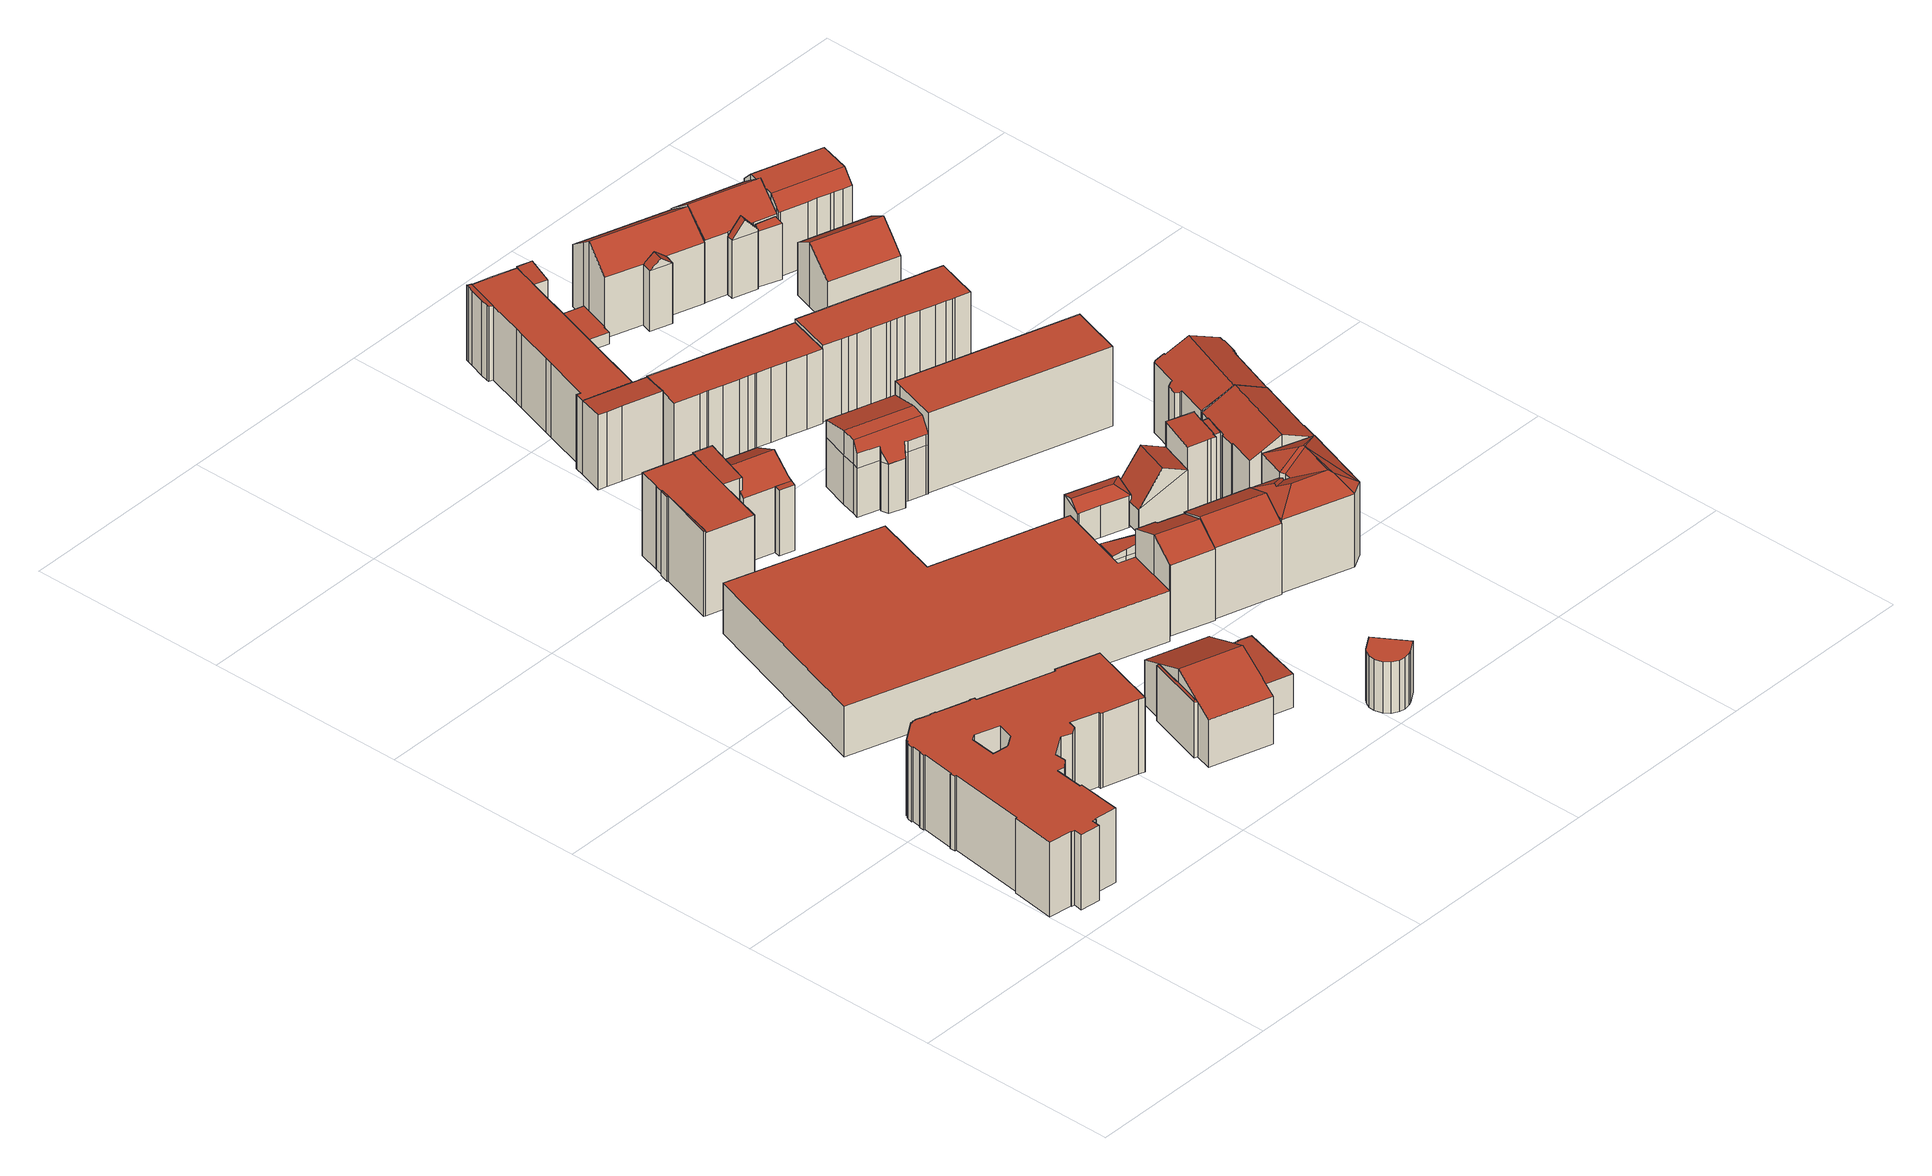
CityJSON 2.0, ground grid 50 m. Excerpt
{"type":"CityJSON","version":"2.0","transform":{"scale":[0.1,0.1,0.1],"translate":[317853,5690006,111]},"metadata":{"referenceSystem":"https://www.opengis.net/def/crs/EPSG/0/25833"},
"CityObjects":{
"building1":{"type":"Building","attributes":{"name":"Universität Leipzig","Dachtyp_tdc":"tdcPolyFlatRoof","Gemeindeschluessel":14713000,"Dachneigung":0,"QualitaetDacherkennung":25,"Geometrietyp2DReferenz":"3000","function":"31001_3023","roofType":"1000","measuredHeight":19.57},"geometry":[{"type":"MultiSurface","lod":"2","boundaries":[[[0,1,2,3]],[[1,4,5,2]],[[4,6,7,5]],[[6,8,9,7]],[[8,10,11,9]],[[10,12,13,11]],[[12,14,15,13]],[[16,17,18,19]],[[17,20,21,18]],[[20,22,23,21]],[[22,24,25,23]],[[24,26,27,25]],[[26,16,19,27]],[[14,28,29,15]],[[28,30,31,29]],[[30,32,33,31]],[[32,34,35,33]],[[34,36,37,35]],[[36,38,39,37]],[[38,40,41,39]],[[40,42,43,41]],[[42,44,45,43]],[[44,46,47,45]],[[46,48,49,47]],[[48,50,51,49]],[[50,52,53,51]],[[52,54,55,53]],[[54,56,57,55]],[[56,58,59,57]],[[58,60,61,59]],[[60,62,63,61]],[[62,64,65,63]],[[64,66,67,65]],[[66,68,69,67]],[[68,70,71,69]],[[70,72,73,71]],[[72,74,75,73]],[[74,76,77,75]],[[76,78,79,77]],[[78,80,81,79]],[[80,82,83,81]],[[82,84,85,83]],[[84,86,87,85]],[[86,88,89,87]],[[88,90,91,89]],[[90,92,93,91]],[[92,94,95,93]],[[94,96,97,95]],[[96,98,99,97]],[[98,100,101,99]],[[100,102,103,101]],[[102,104,105,103]],[[104,106,107,105]],[[106,108,109,107]],[[108,110,111,109]],[[110,112,113,111]],[[112,114,115,113]],[[114,116,117,115]],[[116,118,119,117]],[[118,120,121,119]],[[120,122,123,121]],[[122,124,125,123]],[[124,126,127,125]],[[126,128,129,127]],[[128,130,131,129]],[[130,0,3,131]],[[130,128,126,124,122,120,118,116,114,112,110,108,106,104,102,100,98,96,94,92,90,88,86,84,82,80,78,76,74,72,70,68,66,64,62,60,58,56,54,52,50,48,46,44,42,40,38,36,34,32,30,28,14,12,10,8,6,4,1,0],[16,26,24,22,20,17]],[[3,2,5,7,9,11,13,15,29,31,33,35,37,39,41,43,45,47,49,51,53,55,57,59,61,63,65,67,69,71,73,75,77,79,81,83,85,87,89,91,93,95,97,99,101,103,105,107,109,111,113,115,117,119,121,123,125,127,129,131],[19,18,21,23,25,27]]],"semantics":{"surfaces":[{"type":"WallSurface"},{"type":"RoofSurface"},{"type":"GroundSurface"}],"values":[0,0,0,0,0,0,0,0,0,0,0,0,0,0,0,0,0,0,0,0,0,0,0,0,0,0,0,0,0,0,0,0,0,0,0,0,0,0,0,0,0,0,0,0,0,0,0,0,0,0,0,0,0,0,0,0,0,0,0,0,0,0,0,0,0,0,1,2]}}]},
"building2":{"type":"Building","attributes":{"name":"Parkhaus am Universitätsklinikum","Dachtyp_tdc":"tdcPolyFlatRoof","Gemeindeschluessel":14713000,"Dachneigung":0,"QualitaetDacherkennung":0,"Geometrietyp2DReferenz":"3000","BezugspunktDach":"2000","function":"31001_2461","measuredHeight":13.24},"geometry":[{"type":"MultiSurface","lod":"2","boundaries":[[[132,133,134,135,136,137,138,139,140]],[[139,138,141,142]],[[138,137,143,141]],[[137,136,144,143]],[[136,135,145,144]],[[135,134,146,145]],[[134,133,147,146]],[[133,132,148,147]],[[132,140,149,148]],[[140,139,142,149]],[[149,142,141,143,144,145,146,147,148]]],"semantics":{"surfaces":[{"type":"RoofSurface"},{"type":"WallSurface"},{"type":"GroundSurface"}],"values":[0,1,1,1,1,1,1,1,1,1,2]}}]},
"building3":{"type":"Building","attributes":{"name":"Universität Leipzig","Gemeindeschluessel":14713000,"Geometrietyp2DReferenz":"3000","function":"31001_3023","roofType":"9999"},"children":["building3-1","building3-2","building3-3"]},
"building3-1":{"type":"BuildingPart","attributes":{"Dachtyp_tdc":"tdcGableRoof","Dachneigung":25.01,"QualitaetDacherkennung":36,"Geometrietyp2DReferenz":"3000","roofType":"3100","measuredHeight":18.15},"parents":["building3"],"geometry":[{"type":"MultiSurface","lod":"2","boundaries":[[[150,151,152]],[[150,153,154,151]],[[155,156,157,158,159,160,161]],[[161,162,163,153,150,155]],[[154,164,165,166,167,168,169,170,171,172,151]],[[153,163,164,154]],[[163,162,173,165,164]],[[160,159,168,167,174]],[[159,158,169,168]],[[158,157,170,169]],[[157,156,171,170]],[[175,176,171,156,155]],[[172,171,176,175]],[[150,152,175,155]],[[172,175,152,151]],[[177,173,162,161]],[[166,165,173,177]],[[160,174,177,161]],[[174,167,166,177]]],"semantics":{"surfaces":[{"type":"WallSurface"},{"type":"RoofSurface"},{"type":"GroundSurface"},{"type":"ClosureSurface"}],"values":[0,0,1,1,2,0,0,0,0,0,0,0,3,0,3,0,3,0,3]}}]},
"building3-2":{"type":"BuildingPart","attributes":{"Dachtyp_tdc":"tdcFreeFormRoof","Dachneigung":48.04,"QualitaetDacherkennung":36,"Geometrietyp2DReferenz":"3000","roofType":"5000","measuredHeight":15.02},"parents":["building3"],"geometry":[{"type":"MultiSurface","lod":"2","boundaries":[[[176,178,179,171]],[[178,180,181,179]],[[180,152,151,181]],[[152,180,182]],[[180,178,183,182]],[[178,176,183]],[[176,175,152,182,183]],[[179,181,151,172,171]],[[171,172,175,176]],[[172,151,152,175]]],"semantics":{"surfaces":[{"type":"WallSurface"},{"type":"RoofSurface"},{"type":"GroundSurface"},{"type":"ClosureSurface"}],"values":[0,0,0,1,1,1,1,2,3,3]}}]},
"building3-3":{"type":"BuildingPart","attributes":{"Dachtyp_tdc":"tdcPolyFlatRoof","Dachneigung":2.75,"QualitaetDacherkennung":54,"Geometrietyp2DReferenz":"3000","roofType":"2100","measuredHeight":9.17},"parents":["building3"],"geometry":[{"type":"MultiSurface","lod":"2","boundaries":[[[173,184,185,165]],[[184,186,187,185]],[[186,188,189,187]],[[188,190,191,189]],[[190,192,193,191]],[[192,194,195,193]],[[194,174,167,195]],[[174,194,192,190,188,186,184,173,177]],[[165,185,187,189,191,193,195,167,166]],[[173,165,166,177]],[[177,166,167,174]]],"semantics":{"surfaces":[{"type":"WallSurface"},{"type":"RoofSurface"},{"type":"GroundSurface"},{"type":"ClosureSurface"}],"values":[0,0,0,0,0,0,0,1,2,3,3]}}]},
"building4":{"type":"Building","attributes":{"Gemeindeschluessel":14713000,"Geometrietyp2DReferenz":"3000","function":"31001_9998","roofType":"9999"},"children":["building4-1","building4-2","building4-3"]},
"building4-1":{"type":"BuildingPart","attributes":{"Dachtyp_tdc":"tdcPolyFlatRoof","Dachneigung":0,"QualitaetDacherkennung":56,"Geometrietyp2DReferenz":"3000","roofType":"1000","measuredHeight":21.79},"parents":["building4"],"geometry":[{"type":"MultiSurface","lod":"2","boundaries":[[[196,197,198,199]],[[197,200,201,198]],[[200,202,203,201]],[[202,204,205,203]],[[206,207,208,209,210]],[[207,211,212,208]],[[211,207,206,213,204,202,200,197,196]],[[199,198,201,203,205,209,208,212]],[[210,213,206]],[[209,205,204,213,210]],[[199,212,211,196]]],"semantics":{"surfaces":[{"type":"WallSurface"},{"type":"RoofSurface"},{"type":"GroundSurface"},{"type":"ClosureSurface"}],"values":[0,0,0,0,0,0,1,2,0,3,3]}}]},
"building4-2":{"type":"BuildingPart","attributes":{"Dachtyp_tdc":"tdcFreeFormRoof","Dachneigung":59.77,"QualitaetDacherkennung":27,"Geometrietyp2DReferenz":"3000","roofType":"5000","measuredHeight":22.57},"parents":["building4"],"geometry":[{"type":"MultiSurface","lod":"2","boundaries":[[[214,215,216,217]],[[215,218,219,216]],[[218,220,196,199,219]],[[221,222,223,212,211]],[[222,214,217,223]],[[220,218,224]],[[218,215,214,222,225,224]],[[222,221,225]],[[221,220,224,225]],[[217,216,219,199,212,223]],[[211,196,220,221]],[[211,212,199,196]]],"semantics":{"surfaces":[{"type":"WallSurface"},{"type":"RoofSurface"},{"type":"GroundSurface"},{"type":"ClosureSurface"}],"values":[0,0,0,0,0,1,1,1,1,2,0,3]}}]},
"building4-3":{"type":"BuildingPart","attributes":{"Dachtyp_tdc":"tdcPolyFlatRoof","Dachneigung":2.71,"QualitaetDacherkennung":62,"Geometrietyp2DReferenz":"3000","roofType":"2100","measuredHeight":22.11},"parents":["building4"],"geometry":[{"type":"MultiSurface","lod":"2","boundaries":[[[226,227,228,205,204]],[[227,229,230,228]],[[229,231,232,230]],[[231,210,209,232]],[[231,229,227,226,213,210]],[[209,205,228,230,232]],[[204,213,226]],[[205,209,210,213,204]]],"semantics":{"surfaces":[{"type":"WallSurface"},{"type":"RoofSurface"},{"type":"GroundSurface"},{"type":"ClosureSurface"}],"values":[0,0,0,0,1,2,0,3]}}]},
"building5":{"type":"Building","attributes":{"Gemeindeschluessel":14713000,"Geometrietyp2DReferenz":"3000","function":"31001_9998","roofType":"9999"},"children":["building5-1","building5-2"]},
"building5-1":{"type":"BuildingPart","attributes":{"Dachtyp_tdc":"tdcPolyFlatRoof","Dachneigung":3.69,"QualitaetDacherkennung":39,"Geometrietyp2DReferenz":"3000","roofType":"2100","measuredHeight":17.28},"parents":["building5"],"geometry":[{"type":"MultiSurface","lod":"2","boundaries":[[[233,234,235,236,237]],[[238,239,240,241,242]],[[239,233,237,240]],[[239,238,234,233]],[[237,236,241,240]],[[242,235,234,238]],[[242,241,236,235]]],"semantics":{"surfaces":[{"type":"WallSurface"},{"type":"RoofSurface"},{"type":"GroundSurface"},{"type":"ClosureSurface"}],"values":[0,0,0,1,2,0,3]}}]},
"building5-2":{"type":"BuildingPart","attributes":{"Dachtyp_tdc":"tdcGableRoof","Dachneigung":29.31,"QualitaetDacherkennung":58,"Geometrietyp2DReferenz":"3000","roofType":"3100","measuredHeight":21.07},"parents":["building5"],"geometry":[{"type":"MultiSurface","lod":"2","boundaries":[[[235,243,244,236]],[[243,245,246,244]],[[245,247,248,246]],[[247,249,250,248]],[[249,251,252,250]],[[251,253,254,252]],[[253,255,256,254]],[[255,257,258,256]],[[257,242,241,258]],[[255,253,251,249]],[[249,247,245,243,235,242,257,255]],[[236,244,246,248,250,252,254,256,258,241]],[[236,241,242,235]]],"semantics":{"surfaces":[{"type":"WallSurface"},{"type":"RoofSurface"},{"type":"GroundSurface"},{"type":"ClosureSurface"}],"values":[0,0,0,0,0,0,0,0,0,1,1,2,3]}}]},
"building6":{"type":"Building","attributes":{"name":"Universität Leipzig","Dachtyp_tdc":"tdcPolyFlatRoof","Gemeindeschluessel":14713000,"Dachneigung":0,"QualitaetDacherkennung":60,"Geometrietyp2DReferenz":"3000","function":"31001_3023","roofType":"1000","measuredHeight":13.51},"geometry":[{"type":"MultiSurface","lod":"2","boundaries":[[[259,260,261,262]],[[260,263,264,261]],[[263,265,266,264]],[[265,267,268,266]],[[267,269,270,268]],[[269,271,272,270]],[[271,273,274,272]],[[273,275,276,274]],[[275,277,278,276]],[[277,279,280,278]],[[279,281,282,280]],[[281,259,262,282]],[[281,279,277,275,273,271,269,267,265,263,260,259]],[[262,261,264,266,268,270,272,274,276,278,280,282]]],"semantics":{"surfaces":[{"type":"WallSurface"},{"type":"RoofSurface"},{"type":"GroundSurface"}],"values":[0,0,0,0,0,0,0,0,0,0,0,0,1,2]}}]},
"building7":{"type":"Building","attributes":{"Dachtyp_tdc":"tdcGableRoof","Gemeindeschluessel":14713000,"Dachneigung":23.8,"QualitaetDacherkennung":75,"Geometrietyp2DReferenz":"3000","function":"31001_9998","roofType":"3100","measuredHeight":22.5},"geometry":[{"type":"MultiSurface","lod":"2","boundaries":[[[283,284,285,286]],[[284,287,288,285]],[[287,289,290,288]],[[289,291,292,290]],[[291,293,294,292]],[[293,295,296,294]],[[295,297,298,296]],[[297,299,300,298]],[[299,301,302,300]],[[301,303,304,302]],[[303,305,306,304]],[[305,283,286,306]],[[301,299,297,295,293]],[[293,291,289,287,284,283,305,303,301]],[[286,285,288,290,292,294,296,298,300,302,304,306]]],"semantics":{"surfaces":[{"type":"WallSurface"},{"type":"RoofSurface"},{"type":"GroundSurface"}],"values":[0,0,0,0,0,0,0,0,0,0,0,0,1,1,2]}}]},
"building8":{"type":"Building","attributes":{"Dachtyp_tdc":"tdcFreeFormRoof","Gemeindeschluessel":14713000,"Dachneigung":10.66,"QualitaetDacherkennung":25,"Geometrietyp2DReferenz":"3000","function":"31001_9998","roofType":"5000","measuredHeight":7.64},"geometry":[{"type":"MultiSurface","lod":"2","boundaries":[[[307,308,309,310]],[[308,311,312,309]],[[311,313,314,312]],[[313,315,316,314]],[[315,317,318,316]],[[317,319,320,318]],[[319,321,322,320]],[[321,323,324,322]],[[323,325,326,324]],[[325,327,328,326]],[[327,307,310,328]],[[329,330,331,332,333,334]],[[335,336,337,338,329,334,339]],[[323,330,329,338,340,325]],[[325,340,327]],[[327,340,338,337,307]],[[311,335,339,313]],[[313,339,334,315]],[[315,334,333,317]],[[307,337,336,308]],[[308,336,335,311]],[[317,333,332,319]],[[319,332,331,321]],[[321,331,330,323]],[[310,309,312,314,316,318,320,322,324,326,328]]],"semantics":{"surfaces":[{"type":"WallSurface"},{"type":"RoofSurface"},{"type":"GroundSurface"}],"values":[0,0,0,0,0,0,0,0,0,0,0,1,1,1,0,0,0,0,0,0,0,0,0,0,2]}}]},
"building9":{"type":"Building","attributes":{"Gemeindeschluessel":14713000,"Geometrietyp2DReferenz":"3000","function":"31001_9998","roofType":"9999"},"children":["building9-1","building9-2","building9-3","building9-4"]},
"building9-1":{"type":"BuildingPart","attributes":{"Dachtyp_tdc":"tdcPolyFlatRoof","Dachneigung":7.4,"QualitaetDacherkennung":44,"Geometrietyp2DReferenz":"3000","roofType":"2100","measuredHeight":19.83},"parents":["building9"],"geometry":[{"type":"MultiSurface","lod":"2","boundaries":[[[341,342,343,344]],[[345,346,347,348,349]],[[346,350,351,347]],[[350,352,353,351]],[[352,341,344,353]],[[352,350,346,345,354,342,341]],[[344,343,348,347,351,353]],[[349,354,345]],[[348,343,342,354,349]]],"semantics":{"surfaces":[{"type":"WallSurface"},{"type":"RoofSurface"},{"type":"GroundSurface"},{"type":"ClosureSurface"}],"values":[0,0,0,0,0,1,2,0,3]}}]},
"building9-2":{"type":"BuildingPart","attributes":{"Dachtyp_tdc":"tdcPolyFlatRoof","Dachneigung":11.24,"QualitaetDacherkennung":38,"Geometrietyp2DReferenz":"3000","roofType":"2100","measuredHeight":19.71},"parents":["building9"],"geometry":[{"type":"MultiSurface","lod":"2","boundaries":[[[355,356,357,358]],[[356,359,360,357]],[[359,361,362,360]],[[361,363,364,362]],[[363,365,366,364]],[[365,367,368,369,366]],[[370,355,358,371,372]],[[370,367,365,363,361,359,356,355]],[[358,357,360,362,364,366,369,371]],[[372,368,367,370]],[[372,371,369,368]]],"semantics":{"surfaces":[{"type":"WallSurface"},{"type":"RoofSurface"},{"type":"GroundSurface"},{"type":"ClosureSurface"}],"values":[0,0,0,0,0,0,0,1,2,0,3]}}]},
"building9-3":{"type":"BuildingPart","attributes":{"Dachtyp_tdc":"tdcPolyFlatRoof","Dachneigung":0,"QualitaetDacherkennung":75,"Geometrietyp2DReferenz":"3000","roofType":"1000","measuredHeight":19.45},"parents":["building9"],"geometry":[{"type":"MultiSurface","lod":"2","boundaries":[[[373,374,375,376,377]],[[374,378,379,375]],[[378,380,381,379]],[[380,382,383,381]],[[382,384,385,383]],[[384,386,387,385]],[[386,388,389,387]],[[388,372,371,389]],[[368,390,391,369]],[[390,392,393,391]],[[392,349,348,393]],[[394,395,396,343,342]],[[395,397,398,396]],[[397,399,400,398]],[[399,401,402,403,400]],[[401,399,397,395,394,354,349,392,390,368,372,388,386,384,382,380,378,374,373]],[[376,375,379,381,383,385,387,389,371,369,391,393,348,343,396,398,400,403]],[[369,371,372,368]],[[342,354,394]],[[343,348,349,354,342]],[[377,402,401,373]],[[377,376,403,402]]],"semantics":{"surfaces":[{"type":"WallSurface"},{"type":"RoofSurface"},{"type":"GroundSurface"},{"type":"ClosureSurface"}],"values":[0,0,0,0,0,0,0,0,0,0,0,0,0,0,0,1,2,3,0,3,0,3]}}]},
"building9-4":{"type":"BuildingPart","attributes":{"Dachtyp_tdc":"tdcPolyFlatRoof","Dachneigung":3.4,"QualitaetDacherkennung":56,"Geometrietyp2DReferenz":"3000","roofType":"2100","measuredHeight":19.69},"parents":["building9"],"geometry":[{"type":"MultiSurface","lod":"2","boundaries":[[[402,404,405,403]],[[404,406,407,405]],[[406,408,409,407]],[[408,410,411,409]],[[410,412,413,411]],[[412,377,376,413]],[[412,410,408,406,404,402,377]],[[376,403,405,407,409,411,413]],[[403,376,377,402]]],"semantics":{"surfaces":[{"type":"WallSurface"},{"type":"RoofSurface"},{"type":"GroundSurface"},{"type":"ClosureSurface"}],"values":[0,0,0,0,0,0,1,2,3]}}]},
"building10":{"type":"Building","attributes":{"Dachtyp_tdc":"tdcGableRoof","Gemeindeschluessel":14713000,"Dachneigung":30.97,"QualitaetDacherkennung":76,"Geometrietyp2DReferenz":"3000","function":"31001_9998","roofType":"3100","measuredHeight":22.55},"geometry":[{"type":"MultiSurface","lod":"2","boundaries":[[[414,415,416,417]],[[415,418,419,416]],[[418,420,421,419]],[[420,414,417,421]],[[418,415,422]],[[414,420,423]],[[415,414,423,422]],[[420,418,422,423]],[[417,416,419,421]]],"semantics":{"surfaces":[{"type":"WallSurface"},{"type":"RoofSurface"},{"type":"GroundSurface"}],"values":[0,0,0,0,0,0,1,1,2]}}]},
"building11":{"type":"Building","attributes":{"Dachtyp_tdc":"tdcFreeFormRoof","Gemeindeschluessel":14713000,"Dachneigung":14.95,"QualitaetDacherkennung":33,"Geometrietyp2DReferenz":"3000","function":"31001_9998","roofType":"5000","measuredHeight":19.43},"geometry":[{"type":"MultiSurface","lod":"2","boundaries":[[[424,425,426,427]],[[425,428,429,426]],[[428,430,431,429]],[[430,432,433,431]],[[432,434,435,433]],[[434,436,437,435]],[[436,438,439,437]],[[438,440,441,439]],[[440,442,443,441]],[[442,444,445,443]],[[444,446,447,445]],[[446,448,449,447]],[[448,450,451,449]],[[450,452,453,451]],[[452,454,455,453]],[[454,456,457,455]],[[456,458,459,457]],[[458,424,427,459]],[[460,452,461,462,463,464,465,466,467,468,469,470]],[[471,472,473,474,475,476]],[[466,476,475,467]],[[450,461,452]],[[454,452,460]],[[425,424,468,467]],[[430,428,475,474]],[[428,425,467,475]],[[432,430,474,473]],[[434,432,473,472]],[[436,434,472,471]],[[442,440,466,465]],[[438,436,471,476]],[[440,438,476,466]],[[444,442,465,464]],[[446,444,464,463]],[[448,446,463,462]],[[450,448,462,461]],[[456,454,460,470]],[[458,456,470,469]],[[424,458,469,468]],[[427,426,429,431,433,435,437,439,441,443,445,447,449,451,453,455,457,459]]],"semantics":{"surfaces":[{"type":"WallSurface"},{"type":"RoofSurface"},{"type":"GroundSurface"}],"values":[0,0,0,0,0,0,0,0,0,0,0,0,0,0,0,0,0,0,1,1,1,0,0,0,0,0,0,0,0,0,0,0,0,0,0,0,0,0,0,2]}}]},
"building12":{"type":"Building","attributes":{"Dachtyp_tdc":"tdcPolyFlatRoof","Gemeindeschluessel":14713000,"Dachneigung":0,"QualitaetDacherkennung":39,"Geometrietyp2DReferenz":"3000","function":"31001_9998","roofType":"1000","measuredHeight":19.62},"geometry":[{"type":"MultiSurface","lod":"2","boundaries":[[[477,478,479,480]],[[478,481,482,479]],[[481,483,484,482]],[[483,485,486,484]],[[485,487,488,486]],[[487,489,490,488]],[[489,491,492,490]],[[491,493,494,492]],[[493,495,496,494]],[[495,497,498,496]],[[497,499,500,498]],[[499,501,502,500]],[[501,503,504,502]],[[503,505,506,504]],[[505,507,508,506]],[[507,509,510,508]],[[509,511,512,510]],[[511,513,514,512]],[[513,515,516,514]],[[515,517,518,516]],[[517,519,520,518]],[[519,477,480,520]],[[519,517,515,513,511,509,507,505,503,501,499,497,495,493,491,489,487,485,483,481,478,477]],[[480,479,482,484,486,488,490,492,494,496,498,500,502,504,506,508,510,512,514,516,518,520]]],"semantics":{"surfaces":[{"type":"WallSurface"},{"type":"RoofSurface"},{"type":"GroundSurface"}],"values":[0,0,0,0,0,0,0,0,0,0,0,0,0,0,0,0,0,0,0,0,0,0,1,2]}}]},
"building13":{"type":"Building","attributes":{"Dachtyp_tdc":"tdcFreeFormRoof","Gemeindeschluessel":14713000,"Dachneigung":41.41,"QualitaetDacherkennung":40,"Geometrietyp2DReferenz":"3000","function":"31001_9998","roofType":"5000","measuredHeight":10.6},"geometry":[{"type":"MultiSurface","lod":"2","boundaries":[[[521,522,523,524]],[[522,525,526,523]],[[525,527,528,526]],[[527,529,530,528]],[[529,531,532,530]],[[531,533,534,532]],[[533,521,524,534]],[[535,527,525,536]],[[536,525,522,537]],[[529,535,536,537,521,533,531]],[[522,521,537]],[[529,527,535]],[[524,523,526,528,530,532,534]]],"semantics":{"surfaces":[{"type":"WallSurface"},{"type":"RoofSurface"},{"type":"GroundSurface"}],"values":[0,0,0,0,0,0,0,1,1,1,0,0,2]}}]},
"building14":{"type":"Building","attributes":{"Dachtyp_tdc":"tdcFreeFormRoof","Gemeindeschluessel":14713000,"Dachneigung":56.29,"QualitaetDacherkennung":2,"Geometrietyp2DReferenz":"3000","function":"31001_9998","roofType":"5000","measuredHeight":15.08},"geometry":[{"type":"MultiSurface","lod":"2","boundaries":[[[538,539,540,541]],[[539,542,543,540]],[[542,544,545,543]],[[544,546,547,545]],[[546,548,549,547]],[[548,550,551,549]],[[550,552,553,551]],[[552,538,541,553]],[[548,546,544,554,555]],[[555,554,542,539,538,552,550]],[[550,548,555]],[[544,542,554]],[[541,540,543,545,547,549,551,553]]],"semantics":{"surfaces":[{"type":"WallSurface"},{"type":"RoofSurface"},{"type":"GroundSurface"}],"values":[0,0,0,0,0,0,0,0,1,1,0,0,2]}}]},
"building15":{"type":"Building","attributes":{"Dachtyp_tdc":"tdcFreeFormRoof","Gemeindeschluessel":14713000,"Dachneigung":30.41,"QualitaetDacherkennung":49,"Geometrietyp2DReferenz":"3000","function":"31001_9998","roofType":"5000","measuredHeight":22.76},"geometry":[{"type":"MultiSurface","lod":"2","boundaries":[[[556,557,558,559]],[[557,560,561,558]],[[560,562,563,561]],[[562,564,565,563]],[[564,566,567,565]],[[566,568,569,567]],[[568,570,571,569]],[[570,572,573,571]],[[572,574,575,573]],[[574,576,577,575]],[[576,578,579,577]],[[578,556,559,579]],[[580,581,582,578,576]],[[580,576,574]],[[572,583,574]],[[583,572,584]],[[583,580,574]],[[580,583,581]],[[585,584,572,570]],[[585,570,568]],[[583,584,585,568,566]],[[581,583,566,564]],[[586,582,581,564,562]],[[587,588,586,562,560]],[[587,560,557]],[[588,587,557,556]],[[582,586,588,556,578]],[[559,558,561,563,565,567,569,571,573,575,577,579]]],"semantics":{"surfaces":[{"type":"WallSurface"},{"type":"RoofSurface"},{"type":"GroundSurface"}],"values":[0,0,0,0,0,0,0,0,0,0,0,0,1,1,1,1,1,1,1,1,1,1,1,1,1,1,1,2]}}]},
"building16":{"type":"Building","attributes":{"Dachtyp_tdc":"tdcPolyFlatRoof","Gemeindeschluessel":14713000,"Dachneigung":0,"QualitaetDacherkennung":0,"Geometrietyp2DReferenz":"3000","BezugspunktDach":"2000","function":"31001_9998","measuredHeight":3},"geometry":[{"type":"MultiSurface","lod":"2","boundaries":[[[589,590,591,592,593,594]],[[594,593,595,596]],[[593,592,597,595]],[[592,591,598,597]],[[591,590,599,598]],[[590,589,600,599]],[[589,594,596,600]],[[596,595,597,598,599,600]]],"semantics":{"surfaces":[{"type":"RoofSurface"},{"type":"WallSurface"},{"type":"GroundSurface"}],"values":[0,1,1,1,1,1,1,2]}}]},
"building17":{"type":"Building","attributes":{"Dachtyp_tdc":"tdcPolyFlatRoof","Gemeindeschluessel":14713000,"Dachneigung":0,"QualitaetDacherkennung":39,"Geometrietyp2DReferenz":"3000","function":"31001_9998","roofType":"1000","measuredHeight":20.96},"geometry":[{"type":"MultiSurface","lod":"2","boundaries":[[[601,602,603,604]],[[602,605,606,603]],[[605,607,608,606]],[[607,609,610,608]],[[609,611,612,610]],[[611,601,604,612]],[[611,609,607,605,602,601]],[[604,603,606,608,610,612]]],"semantics":{"surfaces":[{"type":"WallSurface"},{"type":"RoofSurface"},{"type":"GroundSurface"}],"values":[0,0,0,0,0,0,1,2]}}]},
"building18":{"type":"Building","attributes":{"Gemeindeschluessel":14713000,"Geometrietyp2DReferenz":"3000","function":"31001_9998","roofType":"9999"},"children":["building18-1","building18-2","building18-3"]},
"building18-1":{"type":"BuildingPart","attributes":{"Dachtyp_tdc":"tdcPolyFlatRoof","Dachneigung":4.62,"QualitaetDacherkennung":57,"Geometrietyp2DReferenz":"3000","roofType":"2100","measuredHeight":19.01},"parents":["building18"],"geometry":[{"type":"MultiSurface","lod":"2","boundaries":[[[613,614,615,547]],[[614,616,617,615]],[[616,618,619,617]],[[618,620,621,619]],[[620,622,623,624,621]],[[625,626,627,628,629]],[[626,630,631,627]],[[630,632,633,631]],[[632,634,635,633]],[[634,636,549,635]],[[636,613,547,549]],[[636,634,632,630,626,625,622,620,618,616,614,613]],[[547,615,617,619,621,624,628,627,631,633,635,549]],[[625,629,623,622]],[[629,628,624,623]]],"semantics":{"surfaces":[{"type":"WallSurface"},{"type":"RoofSurface"},{"type":"GroundSurface"},{"type":"ClosureSurface"}],"values":[0,0,0,0,0,0,0,0,0,0,0,1,2,0,3]}}]},
"building18-2":{"type":"BuildingPart","attributes":{"Dachtyp_tdc":"tdcGableRoof","Dachneigung":28.28,"QualitaetDacherkennung":71,"Geometrietyp2DReferenz":"3000","roofType":"3100","measuredHeight":22.47},"parents":["building18"],"geometry":[{"type":"MultiSurface","lod":"2","boundaries":[[[637,638,639,640]],[[638,641,642,639]],[[641,643,644,642]],[[643,645,646,644]],[[645,647,648,646]],[[647,649,648]],[[650,651,652,653]],[[651,654,655,652]],[[654,656,657,655]],[[656,658,659,657]],[[658,660,661,659]],[[660,662,663,661]],[[662,664,665,663]],[[664,666,573,665]],[[666,667,668,573]],[[667,669,571,668]],[[669,670,671,571]],[[670,637,640,671]],[[667,666,664,662,660,658,656]],[[656,654,651,650,672,647,645,643,641,638,637,670,669,667]],[[640,639,642,644,646,648,653,652,655,657,659,661,663,665,573,668,571,671]],[[672,649,647]],[[650,653,648,649,672]]],"semantics":{"surfaces":[{"type":"WallSurface"},{"type":"RoofSurface"},{"type":"GroundSurface"},{"type":"ClosureSurface"}],"values":[0,0,0,0,0,0,0,0,0,0,0,0,0,0,0,0,0,0,1,1,2,0,3]}}]},
"building18-3":{"type":"BuildingPart","attributes":{"Dachtyp_tdc":"tdcPolyFlatRoof","Dachneigung":5.15,"QualitaetDacherkennung":48,"Geometrietyp2DReferenz":"3000","roofType":"2100","measuredHeight":18.48},"parents":["building18"],"geometry":[{"type":"MultiSurface","lod":"2","boundaries":[[[649,629,628,648]],[[623,673,653,624]],[[673,650,653]],[[623,629,649,672,673]],[[648,628,624,653]],[[624,628,629,623]],[[672,650,673]],[[649,648,653,650,672]]],"semantics":{"surfaces":[{"type":"WallSurface"},{"type":"RoofSurface"},{"type":"GroundSurface"},{"type":"ClosureSurface"}],"values":[0,0,0,1,2,3,0,3]}}]},
"building19":{"type":"Building","attributes":{"Dachtyp_tdc":"tdcPolyFlatRoof","Gemeindeschluessel":14713000,"Dachneigung":0,"QualitaetDacherkennung":41,"Geometrietyp2DReferenz":"3000","function":"31001_9998","roofType":"1000","measuredHeight":19.96},"geometry":[{"type":"MultiSurface","lod":"2","boundaries":[[[674,675,676,677]],[[675,678,679,676]],[[678,680,681,679]],[[680,682,683,681]],[[682,684,685,683]],[[684,686,687,685]],[[686,688,689,687]],[[688,690,691,689]],[[690,692,693,691]],[[692,694,695,693]],[[694,696,697,695]],[[696,698,699,697]],[[698,700,701,699]],[[700,702,703,701]],[[702,704,705,703]],[[704,706,707,705]],[[706,708,709,707]],[[708,710,711,709]],[[710,712,713,711]],[[712,714,715,713]],[[714,716,717,715]],[[716,718,719,717]],[[718,674,677,719]],[[718,716,714,712,710,708,706,704,702,700,698,696,694,692,690,688,686,684,682,680,678,675,674]],[[677,676,679,681,683,685,687,689,691,693,695,697,699,701,703,705,707,709,711,713,715,717,719]]],"semantics":{"surfaces":[{"type":"WallSurface"},{"type":"RoofSurface"},{"type":"GroundSurface"}],"values":[0,0,0,0,0,0,0,0,0,0,0,0,0,0,0,0,0,0,0,0,0,0,0,1,2]}}]},
"building20":{"type":"Building","attributes":{"Gemeindeschluessel":14713000,"Geometrietyp2DReferenz":"3000","function":"31001_9998","roofType":"9999"},"children":["building20-1","building20-2"]},
"building20-1":{"type":"BuildingPart","attributes":{"Dachtyp_tdc":"tdcGableRoof","Dachneigung":38.46,"QualitaetDacherkennung":56,"Geometrietyp2DReferenz":"3000","roofType":"3100","measuredHeight":21.28},"parents":["building20"],"geometry":[{"type":"MultiSurface","lod":"2","boundaries":[[[720,721,722]],[[720,723,598,721]],[[723,724,725,598]],[[724,726,597,725]],[[726,727,728,597]],[[727,729,730,728]],[[729,731,732,730]],[[731,733,734,732]],[[733,735,736,734]],[[735,737,738,739,736]],[[731,729,727,726,724]],[[724,723,720,740,741,737,735,733,731]],[[739,721,598,725,597,728,730,732,734,736]],[[722,740,720]],[[741,738,737]],[[722,721,739,738]],[[722,738,741,740]]],"semantics":{"surfaces":[{"type":"WallSurface"},{"type":"RoofSurface"},{"type":"GroundSurface"},{"type":"ClosureSurface"}],"values":[0,0,0,0,0,0,0,0,0,0,1,1,2,0,0,3,3]}}]},
"building20-2":{"type":"BuildingPart","attributes":{"Dachtyp_tdc":"tdcGableRoof","Dachneigung":38.99,"QualitaetDacherkennung":42,"Geometrietyp2DReferenz":"3000","roofType":"3100","measuredHeight":18.27},"parents":["building20"],"geometry":[{"type":"MultiSurface","lod":"2","boundaries":[[[738,742,736,739]],[[742,743,744,736]],[[743,745,746,744]],[[745,722,721,746]],[[722,745,747,748,740]],[[743,742,738,741,748,747]],[[743,747,745]],[[721,739,736,744,746]],[[739,721,722,738]],[[740,748,741]],[[722,740,741,738]]],"semantics":{"surfaces":[{"type":"WallSurface"},{"type":"RoofSurface"},{"type":"GroundSurface"},{"type":"ClosureSurface"}],"values":[0,0,0,0,1,1,0,2,3,0,3]}}]},
"building21":{"type":"Building","attributes":{"Dachtyp_tdc":"tdcFreeFormRoof","Gemeindeschluessel":14713000,"Dachneigung":24.87,"QualitaetDacherkennung":71,"Geometrietyp2DReferenz":"3000","function":"31001_9998","roofType":"5000","measuredHeight":22.26},"geometry":[{"type":"MultiSurface","lod":"2","boundaries":[[[749,750,655,659]],[[750,751,752,655]],[[751,753,754,752]],[[753,755,756,754]],[[755,757,758,756]],[[757,759,760,758]],[[759,761,762,760]],[[761,763,764,762]],[[763,765,766,764]],[[765,767,768,766]],[[767,769,770,768]],[[769,771,772,770]],[[771,773,774,772]],[[773,775,776,774]],[[775,777,778,776]],[[777,779,780,778]],[[779,781,782,780]],[[781,783,784,782]],[[783,785,786,784]],[[785,749,659,786]],[[775,773,787,788,749,785,783,781,779,777]],[[788,787,771,769,767,765,763,761,759,757,755,753,751,750]],[[750,749,788]],[[773,771,787]],[[659,655,752,754,756,758,760,762,764,766,768,770,772,774,776,778,780,782,784,786]]],"semantics":{"surfaces":[{"type":"WallSurface"},{"type":"RoofSurface"},{"type":"GroundSurface"}],"values":[0,0,0,0,0,0,0,0,0,0,0,0,0,0,0,0,0,0,0,0,1,1,0,0,2]}}]},
"building22":{"type":"Building","attributes":{"name":"Hotel Adagio","Gemeindeschluessel":14713000,"Geometrietyp2DReferenz":"3000","function":"31001_2071","roofType":"9999"},"children":["building22-1","building22-2"]},
"building22-1":{"type":"BuildingPart","attributes":{"Dachtyp_tdc":"tdcGableRoof","Dachneigung":52.35,"QualitaetDacherkennung":27,"Geometrietyp2DReferenz":"3000","roofType":"3100","measuredHeight":19.36},"parents":["building22"],"geometry":[{"type":"MultiSurface","lod":"2","boundaries":[[[789,790,791,792]],[[790,793,794,791]],[[793,795,796,794]],[[795,797,798,796]],[[797,795,799,800,801]],[[802,803,804,805,800,799]],[[789,804,803,790]],[[790,803,802,793]],[[793,802,799,795]],[[798,792,791,794,796]],[[800,805,801]],[[801,805,804,789,797]],[[797,789,792,798]]],"semantics":{"surfaces":[{"type":"WallSurface"},{"type":"RoofSurface"},{"type":"GroundSurface"},{"type":"ClosureSurface"}],"values":[0,0,0,0,1,1,0,0,0,2,0,3,3]}}]},
"building22-2":{"type":"BuildingPart","attributes":{"Dachtyp_tdc":"tdcGableRoof","Dachneigung":38.5,"QualitaetDacherkennung":67,"Geometrietyp2DReferenz":"3000","roofType":"3100","measuredHeight":21.64},"parents":["building22"],"geometry":[{"type":"MultiSurface","lod":"2","boundaries":[[[806,807,808,798,797]],[[807,809,810,808]],[[809,811,812,810]],[[811,813,814,812]],[[813,815,816,814]],[[815,817,818,816]],[[817,819,791,818]],[[819,820,804,789,792,791]],[[815,813,811,809]],[[809,807,806,821,801,805,820,819,817,815]],[[792,798,808,810,812,814,816,818,791]],[[821,797,801]],[[805,804,820]],[[797,789,804,805,801]],[[797,798,792,789]],[[806,797,821]]],"semantics":{"surfaces":[{"type":"WallSurface"},{"type":"RoofSurface"},{"type":"GroundSurface"},{"type":"ClosureSurface"}],"values":[0,0,0,0,0,0,0,0,1,1,2,0,0,3,3,0]}}]},
"building23":{"type":"Building","attributes":{"name":"Hotel Adagio","Dachtyp_tdc":"tdcFreeFormRoof","Gemeindeschluessel":14713000,"Dachneigung":58.19,"QualitaetDacherkennung":16,"Geometrietyp2DReferenz":"3000","function":"31001_2071","roofType":"5000","measuredHeight":16.32},"geometry":[{"type":"MultiSurface","lod":"2","boundaries":[[[822,823,824,825]],[[823,793,826,824]],[[793,790,827,826]],[[790,828,829,827]],[[828,822,825,829]],[[830,831,832,828,790]],[[830,790,793]],[[831,830,793,823]],[[832,831,823,822]],[[832,822,828]],[[825,824,826,827,829]]],"semantics":{"surfaces":[{"type":"WallSurface"},{"type":"RoofSurface"},{"type":"GroundSurface"}],"values":[0,0,0,0,0,1,0,1,1,1,2]}}]},
"building24":{"type":"Building","attributes":{"Dachtyp_tdc":"tdcGableRoof","Gemeindeschluessel":14713000,"Dachneigung":39.86,"QualitaetDacherkennung":39,"Geometrietyp2DReferenz":"3000","function":"31001_9998","roofType":"3100","measuredHeight":16.98},"geometry":[{"type":"MultiSurface","lod":"2","boundaries":[[[833,834,835,836]],[[834,837,838,835]],[[837,839,840,838]],[[839,841,842,840]],[[841,843,844,842]],[[843,845,846,844]],[[845,847,848,846]],[[847,849,850,848]],[[849,833,836,850]],[[845,843,841,839,837]],[[837,834,833,849,847,845]],[[836,835,838,840,842,844,846,848,850]]],"semantics":{"surfaces":[{"type":"WallSurface"},{"type":"RoofSurface"},{"type":"GroundSurface"}],"values":[0,0,0,0,0,0,0,0,0,1,1,2]}}]},
"building25":{"type":"Building","attributes":{"Dachtyp_tdc":"tdcCutGableRoof","Gemeindeschluessel":14713000,"Dachneigung":1.97,"QualitaetDacherkennung":58,"Geometrietyp2DReferenz":"3000","function":"31001_9998","roofType":"9999","measuredHeight":19.93},"geometry":[{"type":"MultiSurface","lod":"2","boundaries":[[[851,852,853,854]],[[852,855,856,853]],[[855,857,858,856]],[[857,859,860,858]],[[859,861,862,860]],[[861,863,864,862]],[[863,865,866,864]],[[865,867,868,866]],[[867,869,870,868]],[[869,871,872,870]],[[871,873,874,872]],[[873,875,876,874]],[[875,877,825,876]],[[877,878,829,825]],[[878,879,880,829]],[[879,881,882,880]],[[881,851,854,882]],[[857,855,852,851,881]],[[879,878,877,875,873,871,869,867,865,863,861,859]],[[881,879,859,857]],[[854,853,856,858,860,862,864,866,868,870,872,874,876,825,829,880,882]]],"semantics":{"surfaces":[{"type":"WallSurface"},{"type":"RoofSurface"},{"type":"GroundSurface"}],"values":[0,0,0,0,0,0,0,0,0,0,0,0,0,0,0,0,0,1,1,1,2]}}]},
"building26":{"type":"Building","attributes":{"Dachtyp_tdc":"tdcPolyFlatRoof","Gemeindeschluessel":14713000,"Dachneigung":8.71,"QualitaetDacherkennung":52,"Geometrietyp2DReferenz":"3000","function":"31001_9998","roofType":"2100","measuredHeight":6.18},"geometry":[{"type":"MultiSurface","lod":"2","boundaries":[[[883,884,836,835]],[[884,885,866,836]],[[885,886,864,866]],[[886,883,835,864]],[[886,885,884,883]],[[835,836,866,864]]],"semantics":{"surfaces":[{"type":"WallSurface"},{"type":"RoofSurface"},{"type":"GroundSurface"}],"values":[0,0,0,0,1,2]}}]}
},
"vertices":[
[417,321,203],[412,322,203],[412,322,7],[417,321,7],[413,328,203],[413,328,7],[345,350,203],[345,350,7],[340,331,203],[340,331,7],[321,319,203],[321,319,7],[295,330,203],[295,330,7],[242,297,203],[242,297,7],[198,393,203],[227,411,203],[227,411,7],[198,393,7],[240,452,203],[240,452,7],[179,471,203],[179,471,7],[165,463,203],[165,463,7],[157,398,203],[157,398,7],[241,270,203],[241,270,7],[221,254,203],[221,254,7],[202,257,203],[202,257,7],[194,187,203],[194,187,7],[199,186,203],[199,186,7],[185,78,203],[185,78,7],[128,85,203],[128,85,7],[128,83,203],[128,83,7],[119,84,203],[119,84,7],[116,63,203],[116,63,7],[66,69,203],[66,69,7],[69,91,203],[69,91,7],[61,92,203],[61,92,7],[61,94,203],[61,94,7],[3,102,203],[3,102,7],[18,212,203],[18,212,7],[22,212,203],[22,212,7],[48,405,203],[48,405,7],[44,405,203],[44,405,7],[44,418,203],[44,418,7],[46,418,203],[46,418,7],[58,502,203],[58,502,7],[55,503,203],[55,503,7],[57,516,203],[57,516,7],[59,515,203],[59,515,7],[63,540,203],[63,540,7],[60,541,203],[60,541,7],[62,553,203],[62,553,7],[64,553,203],[64,553,7],[65,558,203],[65,558,7],[71,562,203],[71,562,7],[70,565,203],[70,565,7],[124,600,203],[124,600,7],[125,598,203],[125,598,7],[131,601,203],[131,601,7],[138,599,203],[138,599,7],[138,600,203],[138,600,7],[149,597,203],[149,597,7],[149,596,203],[149,596,7],[172,588,203],[172,588,7],[173,589,203],[173,589,7],[185,586,203],[185,586,7],[185,585,203],[185,585,7],[266,559,203],[266,559,7],[267,561,203],[267,561,7],[278,557,203],[278,557,7],[276,551,203],[276,551,7],[462,493,203],[462,493,7],[465,498,203],[465,498,7],[571,465,203],[571,465,7],[517,290,203],[517,290,7],[502,295,203],[502,295,7],
[285,1270,147],[129,792,147],[888,549,147],[928,681,147],[933,680,147],[887,695,147],[946,881,147],[611,986,147],[660,1148,147],[946,881,14],[611,986,14],[887,695,14],[933,680,14],[928,681,14],[888,549,14],[129,792,14],[285,1270,14],[660,1148,14],
[658,373,171],[658,373,25],[658,373,170],[676,432,142],[676,432,25],[635,300,206],[612,226,171],[599,184,150],[751,137,150],[763,178,170],[764,178,170],[787,254,206],[826,380,144],[828,385,142],[828,385,25],[826,380,25],[787,254,25],[764,178,25],[763,178,25],[751,137,25],[599,184,25],[612,226,25],[635,300,25],[826,380,106],[764,178,116],[635,300,170],[612,226,170],[787,254,113],
[605,229,170],[605,229,25],[650,375,170],[650,375,25],[653,370,175],[610,232,175],
[892,360,106],[892,360,25],[893,362,106],[893,362,25],[925,352,106],[925,352,25],[875,190,114],[875,190,25],[785,218,114],[785,218,25],[772,176,116],[772,176,25],
[352,1501,234],[360,1525,234],[360,1525,16],[352,1501,16],[359,1525,234],[359,1525,16],[375,1578,234],[375,1578,16],[495,1542,234],[495,1542,16],[459,1427,234],[420,1302,234],[420,1302,16],[459,1427,16],[459,1427,231],[305,1338,234],[305,1338,16],[474,1477,234],
[344,1478,240],[342,1478,237],[342,1478,16],[344,1478,16],[349,1502,237],[349,1502,16],[352,1501,237],[305,1338,237],[301,1340,237],[301,1340,16],[350,1499,240],[304,1341,242],
[495,1542,237],[541,1528,237],[541,1528,16],[505,1412,231],[505,1412,16],[499,1414,231],[499,1414,16],
[564,1361,189],[568,1375,190],[568,1375,189],[568,1375,17],[564,1361,17],[606,1363,190],[601,1349,189],[601,1349,17],[606,1363,17],[606,1363,189],
[494,1398,189],[494,1398,17],[499,1414,198],[499,1414,17],[505,1412,198],[505,1412,17],[520,1462,228],[520,1462,17],[541,1528,189],[541,1528,17],[647,1496,188],[647,1496,17],[626,1430,228],[626,1430,17],[609,1375,195],[609,1375,17],
[982,34,163],[977,53,163],[977,53,28],[982,34,28],[979,69,163],[979,69,28],[986,82,163],[986,82,28],[993,91,163],[993,91,28],[1029,114,163],[1029,114,28],[1080,35,163],[1080,35,28],[1049,15,163],[1049,15,28],[1041,11,163],[1041,11,28],[1025,9,163],[1025,9,28],[1010,11,163],[1010,11,28],[994,20,163],[994,20,28],
[975,667,220],[972,658,225],[972,658,29],[975,667,29],[973,657,225],[973,657,29],[999,649,225],[999,649,29],[1033,637,225],[1033,637,29],[1012,574,254],[1012,574,29],[992,513,216],[992,513,29],[888,547,215],[888,547,29],[888,549,216],[888,549,29],[906,609,254],[906,609,29],[928,681,221],[928,681,29],[933,680,221],[933,680,29],
[1010,753,80],[1009,750,80],[1009,750,29],[1010,753,29],[985,758,80],[985,758,29],[954,768,80],[954,768,29],[970,818,80],[970,818,29],[974,817,80],[974,817,29],[1020,802,80],[1020,802,29],[1069,786,80],[1069,786,29],[1074,780,80],[1074,780,29],[1069,765,80],[1069,765,29],[1059,737,80],[1059,737,29],[1035,765,105],[1072,782,83],[1069,786,81],[1020,802,86],[974,817,90],[970,818,91],[985,758,97],[1009,750,102],[1010,753,102],[1029,747,105],[954,768,91],[1059,737,81],
[775,2198,209],[740,2210,209],[740,2210,19],[775,2198,19],[759,2271,217],[771,2267,217],[771,2267,19],[759,2271,19],[759,2271,213],[782,2264,217],[782,2264,19],[795,2260,217],[795,2260,19],[751,2243,213],
[615,2223,216],[616,2227,216],[616,2227,19],[615,2223,19],[622,2248,216],[622,2248,19],[634,2285,216],[634,2285,19],[639,2300,216],[639,2300,19],[641,2307,216],[641,2307,19],[652,2304,214],[652,2304,213],[652,2304,19],[625,2219,214],[625,2219,19],[625,2219,213],
[502,1860,213],[508,1879,213],[508,1879,19],[502,1860,19],[502,1860,212],[509,1882,213],[509,1882,19],[520,1879,213],[520,1879,19],[556,1994,213],[556,1994,19],[562,2014,213],[562,2014,19],[591,2109,213],[591,2109,19],[598,2129,213],[598,2129,19],[665,2300,213],[665,2300,19],[702,2289,213],[702,2289,19],[740,2210,213],[691,2051,213],[691,2051,19],[680,2015,213],[680,2015,19],[669,1981,213],[669,1981,19],[620,1824,213],[620,1824,212],[620,1824,19],
[655,1813,212],[655,1813,19],[636,1751,216],[636,1751,19],[540,1780,216],[540,1780,19],[504,1791,216],[504,1791,19],[483,1798,216],[483,1798,19],
[1033,637,229],[1190,590,229],[1190,590,32],[1033,637,32],[1149,466,219],[1149,466,32],[992,513,219],[992,513,32],[1169,527,258],[1012,575,258],
[772,1325,148],[777,1340,148],[777,1340,19],[772,1325,19],[788,1377,148],[788,1377,19],[810,1446,148],[810,1446,19],[944,1405,148],[944,1405,19],[972,1396,148],[972,1396,19],[966,1377,148],[966,1377,19],[951,1327,148],[951,1327,19],[939,1290,148],[939,1290,19],[933,1269,148],[933,1269,19],[929,1271,148],[929,1271,19],[887,1284,148],[887,1284,19],[878,1287,148],[878,1287,19],[869,1277,148],[869,1277,19],[865,1272,148],[865,1272,19],[826,1285,148],[826,1285,19],[823,1303,148],[823,1303,19],[825,1308,148],[825,1308,19],[826,1285,150],[869,1277,157],[878,1287,178],[887,1284,177],[929,1271,176],[933,1269,177],[939,1290,213],[777,1340,213],[772,1325,187],[825,1308,186],[823,1303,177],[966,1377,199],[972,1396,194],[944,1405,194],[810,1446,194],[788,1377,213],[951,1327,213],
[934,1611,214],[888,1626,214],[888,1626,18],[934,1611,18],[851,1637,214],[851,1637,18],[817,1648,214],[817,1648,18],[814,1649,214],[814,1649,18],[797,1654,214],[797,1654,18],[775,1659,214],[775,1659,18],[737,1671,214],[737,1671,18],[703,1682,214],[703,1682,18],[700,1683,214],[700,1683,18],[683,1688,214],[683,1688,18],[622,1707,214],[622,1707,18],[636,1751,214],[636,1751,18],[655,1813,214],[655,1813,18],[714,1794,214],[714,1794,18],[735,1788,214],[735,1788,18],[831,1758,214],[831,1758,18],[851,1752,214],[851,1752,18],[945,1722,214],[945,1722,18],[967,1716,214],[967,1716,18],[1003,1705,214],[1003,1705,18],[972,1599,214],[972,1599,18],
[996,904,111],[1015,958,126],[1015,958,29],[996,904,29],[1139,917,126],[1139,917,29],[1121,864,112],[1121,864,29],[1116,865,112],[1116,865,29],[1050,887,112],[1050,887,29],[1000,903,111],[1000,903,29],[1120,864,112],[1103,897,135],[1005,930,135],
[1116,865,97],[1121,864,104],[1121,864,36],[1116,865,36],[1139,917,105],[1139,917,36],[1245,881,160],[1245,881,36],[1249,880,159],[1249,880,36],[1219,792,159],[1219,792,36],[1106,829,100],[1106,829,36],[1105,829,97],[1105,829,36],[1191,899,187],[1161,811,187],
[1190,590,228],[1256,569,228],[1256,569,36],[1190,590,36],[1261,562,228],[1261,562,36],[1258,556,228],[1258,556,36],[1271,552,228],[1271,552,36],[1275,567,228],[1275,567,36],[1271,579,228],[1271,579,36],[1296,652,228],[1296,652,36],[1417,611,228],[1417,611,36],[1358,431,228],[1358,431,36],[1320,412,228],[1320,412,36],[1149,466,228],[1149,466,36],[1316,467,258],[1310,478,263],[1224,504,263],[1340,569,263],[1340,573,264],[1332,580,261],[1209,533,249],[1251,561,233],[1213,544,249],
[881,2119,50],[887,2139,50],[889,2139,50],[915,2221,50],[864,2237,50],[832,2135,50],[864,2237,20],[832,2135,20],[915,2221,20],[889,2139,20],[887,2139,20],[881,2119,20],
[933,1269,231],[966,1377,231],[966,1377,22],[933,1269,22],[972,1396,231],[972,1396,22],[1405,1261,231],[1405,1261,22],[1398,1238,231],[1398,1238,22],[1366,1133,231],[1366,1133,22],
[1249,880,226],[1284,868,226],[1284,868,36],[1314,858,226],[1314,858,36],[1312,853,225],[1312,853,36],[1305,832,223],[1305,832,36],[1305,831,223],[1305,831,220],[1305,831,36],[1290,782,219],[1289,782,219],[1289,782,36],[1290,782,36],[1290,782,216],[1286,771,218],[1286,771,36],[1275,775,218],[1275,775,36],[1266,778,218],[1266,778,36],[1219,792,218],
[1270,665,218],[1291,730,218],[1291,730,36],[1270,665,36],[1289,731,216],[1289,731,36],[1300,767,216],[1300,767,36],[1303,766,218],[1303,766,36],[1306,777,218],[1306,777,36],[1306,777,216],[1322,826,217],[1329,848,217],[1329,848,36],[1322,826,36],[1330,852,217],[1330,852,36],[1407,827,260],[1407,827,36],[1482,801,223],[1482,801,36],[1432,656,224],[1432,656,36],[1434,655,223],[1434,655,36],[1419,610,223],[1419,610,36],[1417,611,224],[1343,636,260],[1343,636,36],[1296,652,234],[1269,662,218],[1269,662,36],[1312,793,217],
[1322,826,220],
[1281,1502,223],[1276,1504,223],[1276,1504,23],[1281,1502,23],[1261,1509,223],[1261,1509,23],[1237,1516,223],[1237,1516,23],[1201,1528,223],[1201,1528,23],[1166,1539,223],[1166,1539,23],[1147,1545,223],[1147,1545,23],[1131,1549,223],[1131,1549,23],[1122,1552,223],[1122,1552,23],[1085,1564,223],[1085,1564,23],[1052,1574,223],[1052,1574,23],[1032,1580,223],[1032,1580,23],[1016,1585,223],[1016,1585,23],[972,1599,223],[972,1599,23],[1003,1705,223],[1003,1705,23],[1062,1686,223],[1062,1686,23],[1083,1680,223],[1083,1680,23],[1177,1651,223],[1177,1651,23],[1197,1644,223],[1197,1644,23],[1290,1615,223],[1290,1615,23],[1311,1609,223],[1311,1609,23],[1351,1596,223],[1351,1596,23],[1319,1491,223],[1319,1491,23],
[978,2110,180],[978,2110,20],[978,2110,179],[889,2139,181],[909,2201,233],[909,2201,20],[915,2221,217],[929,2264,183],[929,2264,20],[1159,2191,182],[1159,2191,20],[1140,2127,233],[1140,2127,20],[1121,2064,180],[1121,2064,20],[1032,2092,180],[1032,2092,20],[1032,2093,180],[1032,2093,179],[1032,2093,20],[980,2110,180],[1031,2093,180],
[1032,2092,179],[1024,2068,179],[1024,2068,20],[971,2085,179],[971,2085,20],[997,2076,202],[1005,2102,202],
[1482,801,222],[1330,852,221],[1356,931,220],[1356,931,36],[1353,932,218],[1353,932,36],[1348,943,214],[1348,943,36],[1356,967,214],[1356,967,36],[1367,971,218],[1367,971,36],[1370,970,220],[1370,970,36],[1394,1041,219],[1394,1041,36],[1399,1043,221],[1399,1043,36],[1417,1038,229],[1417,1038,36],[1420,1037,231],[1420,1037,36],[1419,1033,231],[1419,1033,36],[1546,991,225],[1546,991,36],[1543,981,225],[1543,981,36],[1547,980,222],[1547,980,36],[1534,939,222],[1534,939,36],[1531,940,223],[1531,940,36],[1528,930,223],[1528,930,36],[1526,930,224],[1526,930,36],[1475,1015,258],[1406,827,258],
[1237,2029,173],[1237,2028,173],[1237,2028,21],[1237,2029,21],[1232,2012,173],[1232,2012,21],[1172,2031,173],[1172,2031,21],[1176,2047,173],[1176,2047,21],[1202,2021,215],[1207,2038,215],[1185,2045,185],[1232,2012,178],[1237,2028,178],[1237,2029,178],[1231,2030,185],
[1176,2047,184],[1121,2064,185],[1121,2064,21],[1140,2128,238],[1140,2128,21],[1159,2191,185],[1159,2191,21],[1330,2138,186],[1330,2138,21],[1311,2075,238],[1311,2075,21],[1292,2012,185],[1292,2012,21],[1237,2028,185],[1237,2029,185],[1176,2047,185],
[1289,2004,173],[1287,1992,173],[1287,1992,26],[1289,2004,26],[1232,2012,26],[1237,2028,26],[1292,2012,173],[1292,2012,26],[1234,2020,187],[1279,2005,189],[1280,2006,188],
[1419,1883,164],[1439,1877,164],[1439,1877,26],[1419,1883,26],[1425,1830,196],[1425,1830,26],[1413,1792,163],[1413,1792,26],[1403,1762,136],[1403,1762,26],[1232,1816,137],[1232,1816,26],[1252,1884,196],[1252,1884,26],[1267,1931,164],[1267,1931,26],[1270,1930,164],[1270,1930,26],
[1330,2138,194],[1459,2098,194],[1459,2098,26],[1330,2138,26],[1504,2084,194],[1504,2084,26],[1496,2060,222],[1496,2060,26],[1471,1980,225],[1471,1980,26],[1464,1958,203],[1464,1958,26],[1462,1951,195],[1462,1951,26],[1441,1957,195],[1441,1957,26],[1419,1964,195],[1419,1964,26],[1411,1966,195],[1411,1966,26],[1380,1976,195],[1380,1976,26],[1358,1982,195],[1358,1982,26],[1292,2002,195],[1292,2002,26],[1289,2004,195],[1292,2012,203],[1298,2033,225],[1298,2033,26],[1323,2113,222],[1323,2113,26],
[1439,1877,88],[1419,1883,85],[1441,1957,85],[1462,1951,88]
]}
